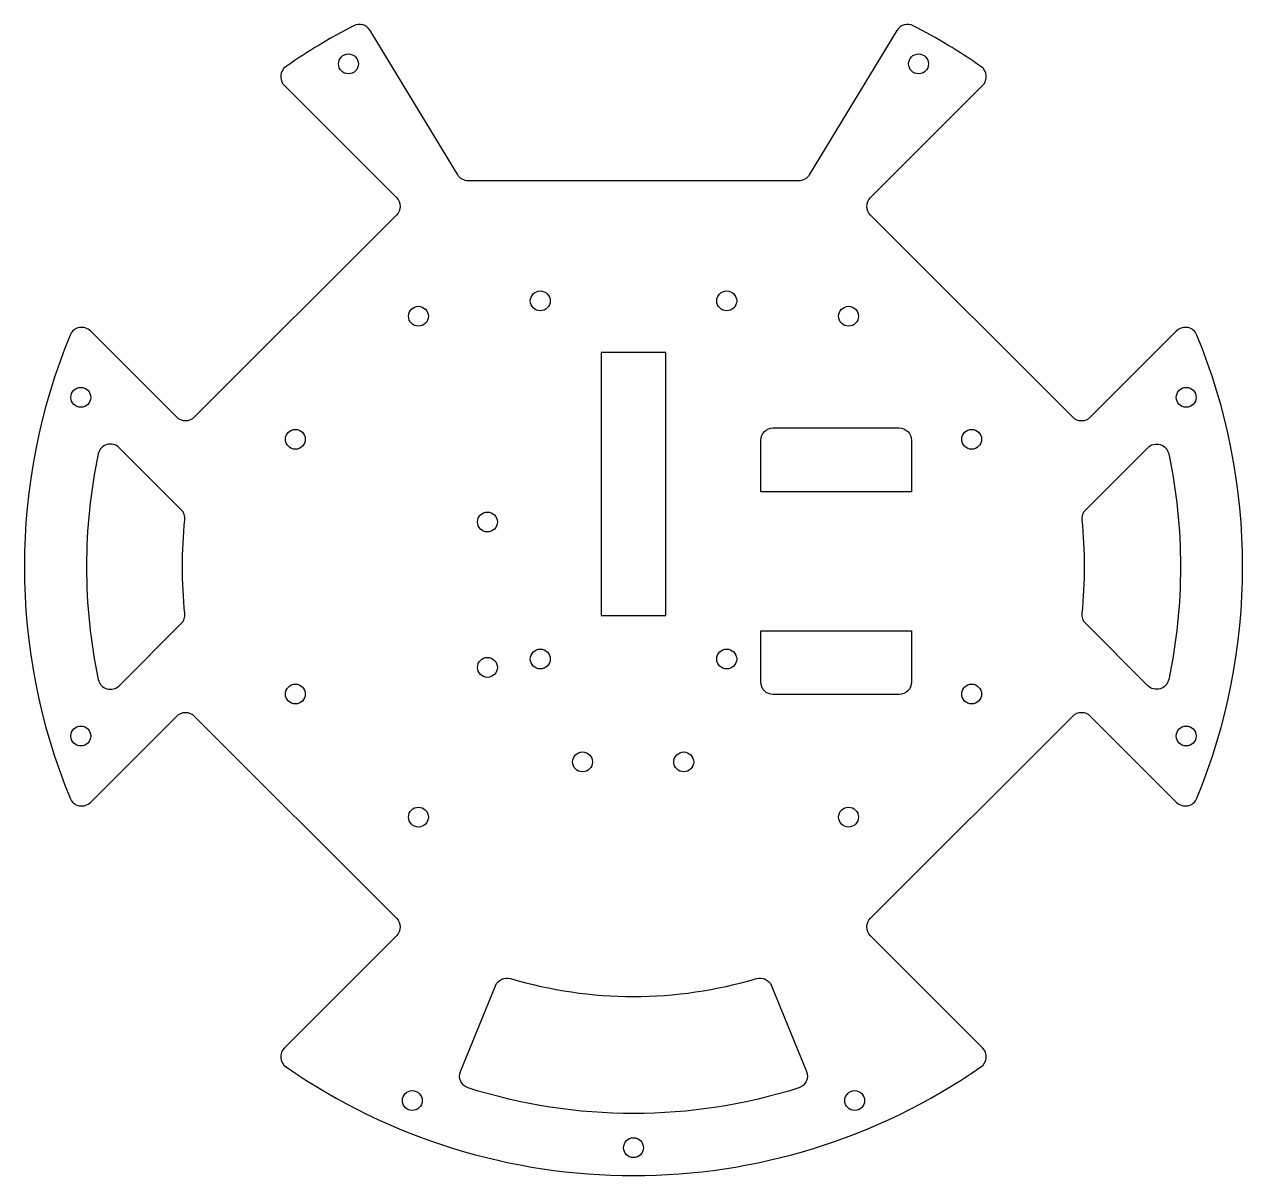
# Model space of a CAD drawing. Header units: millimetres. Extents: x -98 to 98, y -98 to 87.
import ezdxf

# ---------------------------------------------------------------- set-up
doc = ezdxf.new("R2010")
doc.units = ezdxf.units.MM

msp = doc.modelspace()

# ---------------------------------------------------------------- linework, layer by layer
at = {"color": 7}
for points in [[(-87.37, -37.93), (-73.49, -24.04, -0.414214), (-70.66, -24.04), (-38.13, -56.57, -0.414214), (-38.13, -59.4), (-56.17, -77.44, 0.467486), (-55.9, -80.49, 0.313172), (55.9, -80.49, 0.467487), (56.17, -77.44), (38.13, -59.4, -0.414214), (38.13, -56.57), (70.66, -24.04, -0.414213), (73.49, -24.04), (87.37, -37.93, 0.535332), (90.64, -37.27, 0.197586), (90.64, 37.27, 0.535332), (87.37, 37.93), (73.49, 24.04, -0.414213), (70.66, 24.04), (38.13, 56.57, -0.414214), (38.13, 59.4), (56.17, 77.44, 0.467487), (55.9, 80.49, 0.032445), (45.02, 87.05, 0.394416), (42.39, 86.31), (28.28, 63.05, -0.262136), (26.57, 62.09), (-26.57, 62.09, -0.262136), (-28.28, 63.05), (-42.39, 86.31, 0.394416), (-45.02, 87.05, 0.032445), (-55.9, 80.49, 0.467486), (-56.17, 77.44), (-38.13, 59.4, -0.414214), (-38.13, 56.57), (-70.66, 24.04, -0.414214), (-73.49, 24.04), (-87.37, 37.93, 0.535332), (-90.64, 37.27, 0.197585), (-90.64, -37.27, 0.535332)], [(20.48, 12.04), (20.48, 20.32, -0.414214), (22.48, 22.32), (42.73, 22.32, -0.414214), (44.73, 20.32), (44.73, 12.04)], [(-72.75, -9.16, 0.226117), (-72.18, -7.54, -0.050891), (-72.18, 7.54, 0.226117), (-72.75, 9.16), (-82.74, 19.15, 0.595525), (-86.11, 18.15, 0.104228), (-86.11, -18.15, 0.595525), (-82.74, -19.15)], [(72.75, -9.16, -0.226117), (72.18, -7.54, 0.050891), (72.18, 7.54, -0.226117), (72.75, 9.16), (82.74, 19.15, -0.595525), (86.11, 18.15, -0.104228), (86.11, -18.15, -0.595525), (82.74, -19.15)], [(20.48, -18.58), (20.48, -10.31), (44.73, -10.31), (44.73, -18.58, -0.414214), (42.73, -20.58), (22.48, -20.58, -0.414214)], [(-19.77, -66.28, 0.145988), (19.77, -66.28, -0.385644), (22.2, -67.44), (27.84, -81.22, -0.438286), (26.59, -83.89, -0.154697), (-26.59, -83.89, -0.438286), (-27.84, -81.22), (-22.2, -67.44, -0.385644)]]:
    msp.add_lwpolyline(points, format="xyb", close=True, dxfattribs=at)
msp.add_lwpolyline([(5.2, -7.86), (5.2, 34.44), (-5.2, 34.44), (-5.2, -7.86)], close=True, dxfattribs=at)
for centre in [(-45.86, 80.91), (45.86, 80.91), (-15, 42.77), (15, 42.77), (-34.6, 40.3), (34.6, 40.3), (-88.92, 27.25), (88.92, 27.25), (-54.4, 20.5), (54.4, 20.5), (-23.5, 7.19), (-15, -14.86), (15, -14.86), (-23.5, -16.21), (-54.4, -20.5), (54.4, -20.5), (-88.92, -27.25), (88.92, -27.25), (-8.2, -31.42), (8.08, -31.42), (-34.6, -40.3), (34.6, -40.3), (-35.59, -85.92), (35.59, -85.92), (0, -93.5)]:
    msp.add_circle(centre, 1.6, dxfattribs=at)

doc.saveas('drawing.dxf')
